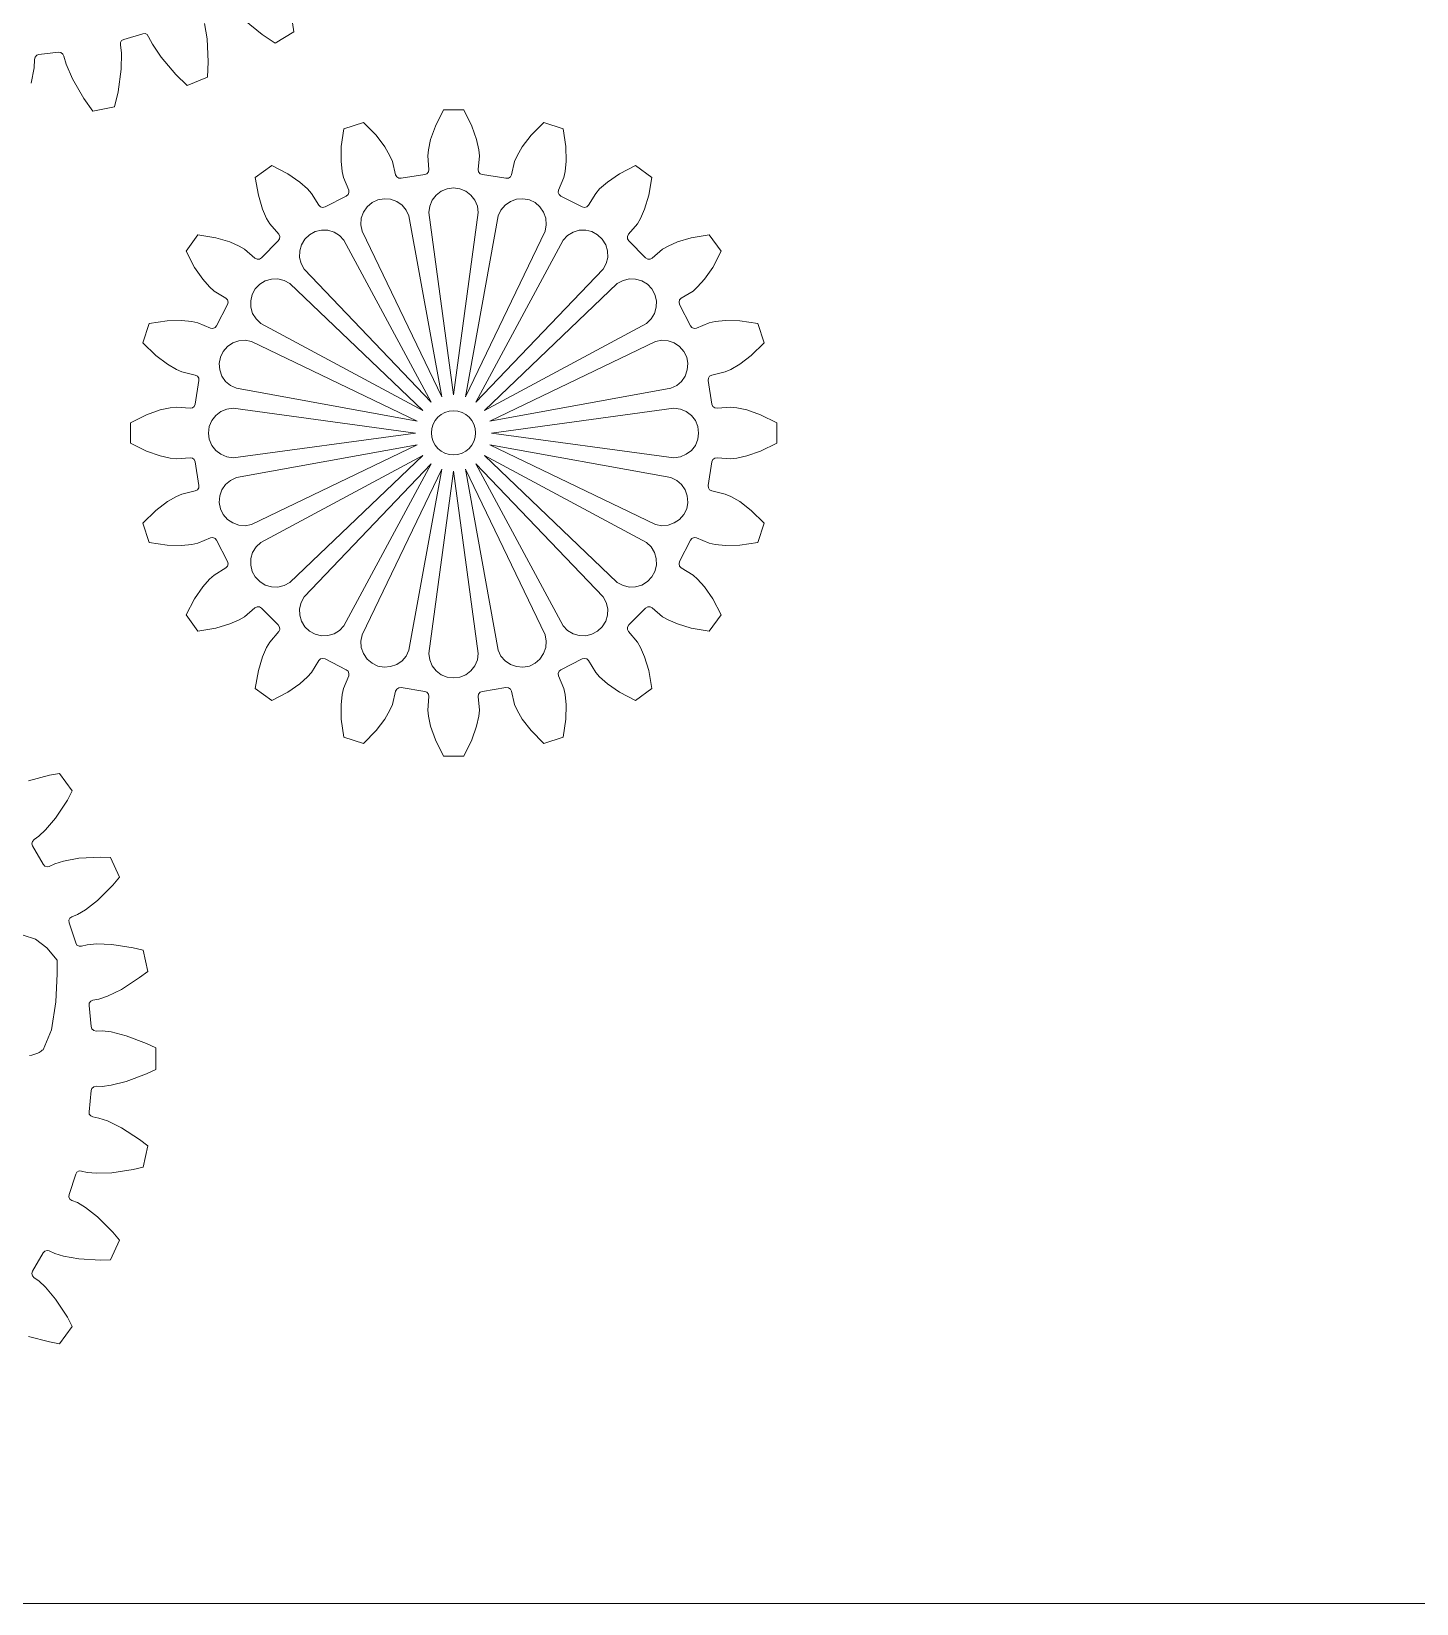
# Model space of a CAD drawing. Header units: millimetres. Extents: x -329 to 723, y 244 to 554.
# Drawn here: x -118.4 to -24.2, y 243.7 to 350.7 of the extents above; entities that cross this region are included whole.
import ezdxf

# ---------------------------------------------------------------- set-up
doc = ezdxf.new("R2010")
doc.units = ezdxf.units.MM

msp = doc.modelspace()

# ---------------------------------------------------------------- linework, layer by layer
at = {"color": 5, "lineweight": 0}
for p, q in [((-106.47, 350.17), (-106.65, 351.22)), ((-103.94, 351.44), (-102.74, 350.46)), ((-100.58, 350.66), (-100.73, 351.71)), ((-112.37, 349.92), (-112.29, 350.06)), ((-112.37, 349.76), (-112.37, 349.92)), ((-112.31, 349.19), (-112.37, 349.76)), ((-112.29, 350.06), (-112.15, 350.14)), ((-112.15, 350.14), (-110.86, 350.52)), ((-110.86, 350.52), (-110.7, 350.53)), ((-110.7, 350.53), (-110.55, 350.46)), ((-110.55, 350.46), (-110.46, 350.32)), ((-110.46, 350.32), (-110.2, 349.81)), ((-110.2, 349.81), (-109.61, 348.92)), ((-106.4, 348.61), (-106.47, 350.17)), ((-102.74, 350.46), (-101.86, 349.87)), ((-101.86, 349.87), (-100.58, 350.66)), ((-118.25, 348.2), (-118.21, 348.77)), ((-118.21, 348.77), (-118.18, 348.93)), ((-118.18, 348.93), (-118.07, 349.06)), ((-118.07, 349.06), (-117.92, 349.11)), ((-117.92, 349.11), (-116.58, 349.26)), ((-116.58, 349.26), (-116.42, 349.24)), ((-116.42, 349.24), (-116.29, 349.14)), ((-116.29, 349.14), (-116.23, 348.99)), ((-116.23, 348.99), (-116.06, 348.44)), ((-112.33, 348.12), (-112.31, 349.19)), ((-109.61, 348.92), (-108.6, 347.74)), ((-118.45, 347.15), (-118.25, 348.2)), ((-116.06, 348.44), (-115.64, 347.46)), ((-112.53, 346.58), (-112.33, 348.12)), ((-108.6, 347.74), (-107.84, 347)), ((-106.45, 347.56), (-106.4, 348.61)), ((-115.64, 347.46), (-114.86, 346.11)), ((-112.77, 345.55), (-112.53, 346.58)), ((-107.84, 347), (-106.45, 347.56)), ((-114.86, 346.11), (-114.24, 345.25)), ((-114.24, 345.25), (-112.77, 345.55)), ((-95.85, 344.49), (-97.17, 344.06)), ((-94.99, 343.61), (-95.85, 344.49)), ((-90.41, 345.35), (-90.95, 344.24)), ((-89.02, 345.35), (-90.41, 345.35)), ((-88.48, 344.24), (-89.02, 345.35)), ((-83.58, 344.49), (-84.44, 343.61)), ((-82.26, 344.06), (-83.58, 344.49)), ((-97.17, 344.06), (-97.35, 342.84)), ((-94.39, 342.83), (-94.99, 343.61)), ((-91.28, 343.32), (-91.43, 342.63)), ((-90.95, 344.24), (-91.28, 343.32)), ((-88.15, 343.32), (-88.48, 344.24)), ((-88, 342.63), (-88.15, 343.32)), ((-84.44, 343.61), (-85.04, 342.83)), ((-82.08, 342.84), (-82.26, 344.06)), ((-97.35, 342.84), (-97.37, 341.86)), ((-94.04, 342.22), (-94.39, 342.83)), ((-93.87, 341.84), (-94.04, 342.22)), ((-91.43, 342.63), (-91.47, 342.22)), ((-87.96, 342.22), (-88, 342.63)), ((-85.39, 342.22), (-85.56, 341.84)), ((-85.04, 342.83), (-85.39, 342.22)), ((-82.06, 341.86), (-82.08, 342.84)), ((-102.08, 341.56), (-103.2, 340.74)), ((-100.99, 340.99), (-102.08, 341.56)), ((-97.37, 341.86), (-97.3, 341.16)), ((-97.3, 341.16), (-97.21, 340.75)), ((-93.66, 340.93), (-93.87, 341.84)), ((-91.47, 342.22), (-91.39, 341.29)), ((-91.39, 341.29), (-91.42, 341.12)), ((-88.04, 341.29), (-87.96, 342.22)), ((-88.01, 341.12), (-88.04, 341.29)), ((-85.56, 341.84), (-85.77, 340.93)), ((-82.22, 340.75), (-82.13, 341.16)), ((-82.13, 341.16), (-82.06, 341.86)), ((-77.35, 341.56), (-78.44, 340.99)), ((-76.23, 340.74), (-77.35, 341.56)), ((-103.2, 340.74), (-102.99, 339.53)), ((-100.18, 340.43), (-100.99, 340.99)), ((-99.65, 339.96), (-100.18, 340.43)), ((-97.21, 340.75), (-96.85, 339.89)), ((-93.58, 340.78), (-93.66, 340.93)), ((-93.44, 340.7), (-93.58, 340.78)), ((-93.28, 340.69), (-93.44, 340.7)), ((-91.68, 340.94), (-93.28, 340.69)), ((-91.53, 341), (-91.68, 340.94)), ((-91.42, 341.12), (-91.53, 341)), ((-87.9, 341), (-88.01, 341.12)), ((-87.75, 340.94), (-87.9, 341)), ((-86.15, 340.69), (-87.75, 340.94)), ((-85.99, 340.7), (-86.15, 340.69)), ((-85.85, 340.78), (-85.99, 340.7)), ((-85.77, 340.93), (-85.85, 340.78)), ((-82.58, 339.89), (-82.22, 340.75)), ((-79.25, 340.43), (-79.78, 339.96)), ((-78.44, 340.99), (-79.25, 340.43)), ((-76.44, 339.53), (-76.23, 340.74)), ((-102.99, 339.53), (-102.71, 338.59)), ((-99.38, 339.65), (-99.65, 339.96)), ((-98.89, 338.85), (-99.38, 339.65)), ((-97.01, 339.48), (-98.46, 338.74)), ((-96.89, 339.58), (-97.01, 339.48)), ((-96.83, 339.73), (-96.89, 339.58)), ((-96.85, 339.89), (-96.83, 339.73)), ((-82.6, 339.73), (-82.58, 339.89)), ((-82.54, 339.58), (-82.6, 339.73)), ((-82.42, 339.48), (-82.54, 339.58)), ((-80.97, 338.74), (-82.42, 339.48)), ((-80.05, 339.65), (-80.54, 338.85)), ((-79.78, 339.96), (-80.05, 339.65)), ((-76.72, 338.59), (-76.44, 339.53)), ((-102.71, 338.59), (-102.43, 337.95)), ((-102.43, 337.95), (-102.22, 337.58)), ((-98.77, 338.74), (-98.89, 338.85)), ((-98.62, 338.7), (-98.77, 338.74)), ((-98.46, 338.74), (-98.62, 338.7)), ((-80.81, 338.7), (-80.97, 338.74)), ((-80.66, 338.74), (-80.81, 338.7)), ((-80.54, 338.85), (-80.66, 338.74)), ((-77.21, 337.58), (-77, 337.95)), ((-77, 337.95), (-76.72, 338.59)), ((-102.22, 337.58), (-101.61, 336.88)), ((-101.61, 336.88), (-101.54, 336.73)), ((-77.89, 336.73), (-77.82, 336.88)), ((-77.82, 336.88), (-77.21, 337.58)), ((-107.1, 336.85), (-107.91, 335.73)), ((-105.88, 336.64), (-107.1, 336.85)), ((-104.94, 336.36), (-105.88, 336.64)), ((-104.3, 336.08), (-104.94, 336.36)), ((-103.93, 335.86), (-104.3, 336.08)), ((-103.23, 335.26), (-103.93, 335.86)), ((-101.64, 336.43), (-102.78, 335.28)), ((-101.55, 336.57), (-101.64, 336.43)), ((-101.54, 336.73), (-101.55, 336.57)), ((-77.88, 336.57), (-77.89, 336.73)), ((-77.79, 336.43), (-77.88, 336.57)), ((-76.65, 335.28), (-77.79, 336.43)), ((-75.5, 335.86), (-76.2, 335.26)), ((-75.13, 336.08), (-75.5, 335.86)), ((-74.49, 336.36), (-75.13, 336.08)), ((-73.55, 336.64), (-74.49, 336.36)), ((-72.33, 336.85), (-73.55, 336.64)), ((-71.52, 335.73), (-72.33, 336.85)), ((-107.91, 335.73), (-107.34, 334.63)), ((-103.08, 335.18), (-103.23, 335.26)), ((-102.92, 335.19), (-103.08, 335.18)), ((-102.78, 335.28), (-102.92, 335.19)), ((-76.51, 335.19), (-76.65, 335.28)), ((-76.35, 335.18), (-76.51, 335.19)), ((-76.2, 335.26), (-76.35, 335.18)), ((-72.09, 334.63), (-71.52, 335.73)), ((-107.34, 334.63), (-106.78, 333.83)), ((-106.78, 333.83), (-106.31, 333.3)), ((-73.12, 333.3), (-72.65, 333.83)), ((-72.65, 333.83), (-72.09, 334.63)), ((-106.31, 333.3), (-106, 333.02)), ((-106, 333.02), (-105.2, 332.54)), ((-74.23, 332.54), (-73.43, 333.02)), ((-73.43, 333.02), (-73.12, 333.3)), ((-105.09, 332.11), (-105.83, 330.66)), ((-105.2, 332.54), (-105.09, 332.42)), ((-105.09, 332.42), (-105.05, 332.27)), ((-105.05, 332.27), (-105.09, 332.11)), ((-74.38, 332.27), (-74.34, 332.42)), ((-74.34, 332.11), (-74.38, 332.27)), ((-74.34, 332.42), (-74.23, 332.54)), ((-73.6, 330.66), (-74.34, 332.11)), ((-110.41, 330.82), (-110.84, 329.5)), ((-109.19, 331), (-110.41, 330.82)), ((-108.21, 331.02), (-109.19, 331)), ((-107.51, 330.95), (-108.21, 331.02)), ((-107.1, 330.86), (-107.51, 330.95)), ((-106.24, 330.5), (-107.1, 330.86)), ((-106.08, 330.48), (-106.24, 330.5)), ((-105.93, 330.54), (-106.08, 330.48)), ((-105.83, 330.66), (-105.93, 330.54)), ((-73.5, 330.54), (-73.6, 330.66)), ((-73.35, 330.48), (-73.5, 330.54)), ((-73.19, 330.5), (-73.35, 330.48)), ((-72.33, 330.86), (-73.19, 330.5)), ((-71.92, 330.95), (-72.33, 330.86)), ((-71.22, 331.02), (-71.92, 330.95)), ((-70.24, 331), (-71.22, 331.02)), ((-69.02, 330.82), (-70.24, 331)), ((-68.59, 329.5), (-69.02, 330.82)), ((-110.84, 329.5), (-109.96, 328.64)), ((-69.47, 328.64), (-68.59, 329.5)), ((-109.96, 328.64), (-109.18, 328.04)), ((-70.25, 328.04), (-69.47, 328.64)), ((-109.18, 328.04), (-108.57, 327.69)), ((-108.57, 327.69), (-108.19, 327.52)), ((-108.19, 327.52), (-107.28, 327.3)), ((-107.28, 327.3), (-107.13, 327.23)), ((-72.3, 327.23), (-72.15, 327.3)), ((-72.15, 327.3), (-71.24, 327.52)), ((-71.24, 327.52), (-70.86, 327.69)), ((-70.86, 327.69), (-70.25, 328.04)), ((-107.04, 326.93), (-107.29, 325.33)), ((-107.13, 327.23), (-107.05, 327.09)), ((-107.05, 327.09), (-107.04, 326.93)), ((-72.39, 326.93), (-72.38, 327.09)), ((-72.14, 325.33), (-72.39, 326.93)), ((-72.38, 327.09), (-72.3, 327.23)), ((-108.57, 325.12), (-108.99, 325.08)), ((-107.64, 325.04), (-108.57, 325.12)), ((-107.35, 325.17), (-107.48, 325.07)), ((-107.29, 325.33), (-107.35, 325.17)), ((-72.08, 325.17), (-72.14, 325.33)), ((-71.95, 325.07), (-72.08, 325.17)), ((-70.86, 325.12), (-71.79, 325.04)), ((-70.44, 325.08), (-70.86, 325.12)), ((-110.6, 324.6), (-111.7, 324.06)), ((-111.7, 324.06), (-111.7, 322.67)), ((-109.67, 324.93), (-110.6, 324.6)), ((-108.99, 325.08), (-109.67, 324.93)), ((-107.48, 325.07), (-107.64, 325.04)), ((-71.79, 325.04), (-71.95, 325.07)), ((-69.76, 324.93), (-70.44, 325.08)), ((-68.83, 324.6), (-69.76, 324.93)), ((-67.73, 324.06), (-68.83, 324.6)), ((-67.73, 322.67), (-67.73, 324.06)), ((-111.7, 322.67), (-110.6, 322.12)), ((-110.6, 322.12), (-109.67, 321.8)), ((-69.76, 321.8), (-68.83, 322.12)), ((-68.83, 322.12), (-67.73, 322.67)), ((-109.67, 321.8), (-108.99, 321.65)), ((-108.99, 321.65), (-108.57, 321.61)), ((-108.57, 321.61), (-107.64, 321.68)), ((-107.64, 321.68), (-107.48, 321.66)), ((-107.48, 321.66), (-107.35, 321.55)), ((-107.35, 321.55), (-107.29, 321.4)), ((-107.29, 321.4), (-107.04, 319.8)), ((-72.39, 319.8), (-72.14, 321.4)), ((-72.14, 321.4), (-72.08, 321.55)), ((-72.08, 321.55), (-71.95, 321.66)), ((-71.95, 321.66), (-71.79, 321.68)), ((-71.79, 321.68), (-70.86, 321.61)), ((-70.86, 321.61), (-70.44, 321.65)), ((-70.44, 321.65), (-69.76, 321.8)), ((-107.04, 319.8), (-107.05, 319.64)), ((-72.38, 319.64), (-72.39, 319.8)), ((-108.57, 319.04), (-109.18, 318.69)), ((-108.19, 319.21), (-108.57, 319.04)), ((-107.28, 319.42), (-108.19, 319.21)), ((-107.13, 319.5), (-107.28, 319.42)), ((-107.05, 319.64), (-107.13, 319.5)), ((-72.3, 319.5), (-72.38, 319.64)), ((-72.15, 319.42), (-72.3, 319.5)), ((-71.24, 319.21), (-72.15, 319.42)), ((-70.86, 319.04), (-71.24, 319.21)), ((-70.25, 318.69), (-70.86, 319.04)), ((-109.96, 318.09), (-110.84, 317.23)), ((-109.18, 318.69), (-109.96, 318.09)), ((-69.47, 318.09), (-70.25, 318.69)), ((-68.59, 317.23), (-69.47, 318.09)), ((-110.84, 317.23), (-110.41, 315.91)), ((-69.02, 315.91), (-68.59, 317.23)), ((-110.41, 315.91), (-109.19, 315.73)), ((-109.19, 315.73), (-108.21, 315.71)), ((-108.21, 315.71), (-107.51, 315.78)), ((-107.51, 315.78), (-107.1, 315.87)), ((-107.1, 315.87), (-106.24, 316.23)), ((-106.24, 316.23), (-106.08, 316.25)), ((-106.08, 316.25), (-105.93, 316.19)), ((-105.93, 316.19), (-105.83, 316.06)), ((-105.83, 316.06), (-105.09, 314.62)), ((-74.34, 314.62), (-73.6, 316.06)), ((-73.6, 316.06), (-73.5, 316.19)), ((-73.5, 316.19), (-73.35, 316.25)), ((-73.35, 316.25), (-73.19, 316.23)), ((-73.19, 316.23), (-72.33, 315.87)), ((-72.33, 315.87), (-71.92, 315.78)), ((-71.92, 315.78), (-71.22, 315.71)), ((-71.22, 315.71), (-70.24, 315.73)), ((-70.24, 315.73), (-69.02, 315.91)), ((-105.09, 314.62), (-105.05, 314.46)), ((-105.05, 314.46), (-105.09, 314.3)), ((-74.38, 314.46), (-74.34, 314.62)), ((-74.34, 314.3), (-74.38, 314.46)), ((-106.31, 313.42), (-106.78, 312.9)), ((-106, 313.7), (-106.31, 313.42)), ((-105.2, 314.19), (-106, 313.7)), ((-105.09, 314.3), (-105.2, 314.19)), ((-74.23, 314.19), (-74.34, 314.3)), ((-73.43, 313.7), (-74.23, 314.19)), ((-73.12, 313.42), (-73.43, 313.7)), ((-72.65, 312.9), (-73.12, 313.42)), ((-106.78, 312.9), (-107.34, 312.09)), ((-72.09, 312.09), (-72.65, 312.9)), ((-107.34, 312.09), (-107.91, 311)), ((-103.93, 310.86), (-103.23, 311.47)), ((-103.23, 311.47), (-103.08, 311.54)), ((-103.08, 311.54), (-102.92, 311.53)), ((-102.92, 311.53), (-102.78, 311.44)), ((-102.78, 311.44), (-101.64, 310.3)), ((-77.79, 310.3), (-76.65, 311.44)), ((-76.65, 311.44), (-76.51, 311.53)), ((-76.51, 311.53), (-76.35, 311.54)), ((-76.35, 311.54), (-76.2, 311.47)), ((-76.2, 311.47), (-75.5, 310.86)), ((-71.52, 311), (-72.09, 312.09)), ((-107.91, 311), (-107.1, 309.88)), ((-105.88, 310.09), (-104.94, 310.37)), ((-104.94, 310.37), (-104.3, 310.65)), ((-104.3, 310.65), (-103.93, 310.86)), ((-101.64, 310.3), (-101.55, 310.16)), ((-101.55, 310.16), (-101.54, 310)), ((-77.89, 310), (-77.88, 310.16)), ((-77.88, 310.16), (-77.79, 310.3)), ((-75.5, 310.86), (-75.13, 310.65)), ((-75.13, 310.65), (-74.49, 310.37)), ((-74.49, 310.37), (-73.55, 310.09)), ((-72.33, 309.88), (-71.52, 311)), ((-107.1, 309.88), (-105.88, 310.09)), ((-102.22, 309.14), (-102.43, 308.78)), ((-101.61, 309.85), (-102.22, 309.14)), ((-101.54, 310), (-101.61, 309.85)), ((-77.82, 309.85), (-77.89, 310)), ((-77.21, 309.14), (-77.82, 309.85)), ((-77, 308.78), (-77.21, 309.14)), ((-73.55, 310.09), (-72.33, 309.88)), ((-102.71, 308.14), (-102.99, 307.2)), ((-102.43, 308.78), (-102.71, 308.14)), ((-98.77, 307.99), (-98.62, 308.03)), ((-98.62, 308.03), (-98.46, 307.99)), ((-80.97, 307.99), (-80.81, 308.03)), ((-80.81, 308.03), (-80.66, 307.99)), ((-76.72, 308.14), (-77, 308.78)), ((-76.44, 307.2), (-76.72, 308.14)), ((-102.99, 307.2), (-103.2, 305.98)), ((-99.65, 306.77), (-99.38, 307.08)), ((-99.38, 307.08), (-98.89, 307.88)), ((-98.89, 307.88), (-98.77, 307.99)), ((-98.46, 307.99), (-97.01, 307.25)), ((-97.01, 307.25), (-96.89, 307.15)), ((-96.89, 307.15), (-96.83, 307)), ((-96.83, 307), (-96.85, 306.84)), ((-82.6, 307), (-82.54, 307.15)), ((-82.58, 306.84), (-82.6, 307)), ((-82.54, 307.15), (-82.42, 307.25)), ((-82.42, 307.25), (-80.97, 307.99)), ((-80.66, 307.99), (-80.54, 307.88)), ((-80.54, 307.88), (-80.05, 307.08)), ((-80.05, 307.08), (-79.78, 306.77)), ((-76.23, 305.98), (-76.44, 307.2)), ((-103.2, 305.98), (-102.08, 305.17)), ((-100.99, 305.74), (-100.18, 306.3)), ((-100.18, 306.3), (-99.65, 306.77)), ((-97.21, 305.98), (-97.3, 305.57)), ((-96.85, 306.84), (-97.21, 305.98)), ((-93.66, 305.8), (-93.58, 305.94)), ((-93.58, 305.94), (-93.44, 306.03)), ((-93.44, 306.03), (-93.28, 306.04)), ((-93.28, 306.04), (-91.68, 305.78)), ((-87.75, 305.78), (-86.15, 306.04)), ((-86.15, 306.04), (-85.99, 306.03)), ((-85.99, 306.03), (-85.85, 305.94)), ((-85.85, 305.94), (-85.77, 305.8)), ((-82.22, 305.98), (-82.58, 306.84)), ((-82.13, 305.57), (-82.22, 305.98)), ((-79.78, 306.77), (-79.25, 306.3)), ((-79.25, 306.3), (-78.44, 305.74)), ((-77.35, 305.17), (-76.23, 305.98)), ((-102.08, 305.17), (-100.99, 305.74)), ((-97.3, 305.57), (-97.37, 304.87)), ((-97.37, 304.87), (-97.35, 303.89)), ((-94.04, 304.51), (-93.87, 304.89)), ((-93.87, 304.89), (-93.66, 305.8)), ((-91.68, 305.78), (-91.53, 305.73)), ((-91.53, 305.73), (-91.42, 305.6)), ((-91.39, 305.44), (-91.47, 304.51)), ((-91.42, 305.6), (-91.39, 305.44)), ((-88.04, 305.44), (-88.01, 305.6)), ((-87.96, 304.51), (-88.04, 305.44)), ((-88.01, 305.6), (-87.9, 305.73)), ((-87.9, 305.73), (-87.75, 305.78)), ((-85.77, 305.8), (-85.56, 304.89)), ((-85.56, 304.89), (-85.39, 304.51)), ((-82.06, 304.87), (-82.13, 305.57)), ((-82.08, 303.89), (-82.06, 304.87)), ((-78.44, 305.74), (-77.35, 305.17)), ((-97.35, 303.89), (-97.17, 302.67)), ((-94.99, 303.12), (-94.39, 303.9)), ((-94.39, 303.9), (-94.04, 304.51)), ((-91.47, 304.51), (-91.43, 304.09)), ((-91.43, 304.09), (-91.28, 303.41)), ((-88.15, 303.41), (-88, 304.09)), ((-88, 304.09), (-87.96, 304.51)), ((-85.39, 304.51), (-85.04, 303.9)), ((-85.04, 303.9), (-84.44, 303.12)), ((-82.26, 302.67), (-82.08, 303.89)), ((-97.17, 302.67), (-95.85, 302.24)), ((-95.85, 302.24), (-94.99, 303.12)), ((-91.28, 303.41), (-90.95, 302.48)), ((-88.48, 302.48), (-88.15, 303.41)), ((-84.44, 303.12), (-83.58, 302.24)), ((-83.58, 302.24), (-82.26, 302.67)), ((-90.95, 302.48), (-90.41, 301.37)), ((-89.02, 301.37), (-88.48, 302.48)), ((-90.41, 301.37), (-89.02, 301.37)), ((-117.2, 300.08), (-118.62, 299.69)), ((-116.51, 300.2), (-117.2, 300.08)), ((-115.65, 299.01), (-116.51, 300.2)), ((-116.79, 297.16), (-115.98, 298.39)), ((-115.98, 298.39), (-115.65, 299.01)), ((-117.92, 295.93), (-117.46, 296.36)), ((-117.46, 296.36), (-116.79, 297.16)), ((-118.4, 295.42), (-118.36, 295.58)), ((-118.35, 295.27), (-118.4, 295.42)), ((-118.36, 295.58), (-118.25, 295.7)), ((-117.63, 294.02), (-118.35, 295.27)), ((-118.25, 295.7), (-117.92, 295.93)), ((-116.24, 294.24), (-116.84, 294.06)), ((-115.21, 294.43), (-116.24, 294.24)), ((-113.74, 294.51), (-115.21, 294.43)), ((-113.04, 294.49), (-113.74, 294.51)), ((-112.44, 293.14), (-113.04, 294.49)), ((-117.52, 293.9), (-117.63, 294.02)), ((-117.36, 293.85), (-117.52, 293.9)), ((-117.21, 293.88), (-117.36, 293.85)), ((-116.84, 294.06), (-117.21, 293.88)), ((-112.89, 292.61), (-112.44, 293.14)), ((-113.93, 291.57), (-112.89, 292.61)), ((-115.3, 290.6), (-114.76, 290.93)), ((-114.76, 290.93), (-113.93, 291.57)), ((-115.88, 290.21), (-115.81, 290.35)), ((-115.86, 290.04), (-115.88, 290.21)), ((-115.41, 288.67), (-115.86, 290.04)), ((-115.81, 290.35), (-115.67, 290.45)), ((-115.67, 290.45), (-115.3, 290.6)), ((-115.33, 288.53), (-115.41, 288.67)), ((-115.19, 288.45), (-115.33, 288.53)), ((-115.03, 288.45), (-115.19, 288.45)), ((-114.64, 288.54), (-115.03, 288.45)), ((-114.01, 288.6), (-114.64, 288.54)), ((-112.96, 288.56), (-114.01, 288.6)), ((-111.5, 288.34), (-112.96, 288.56)), ((-110.82, 288.18), (-111.5, 288.34)), ((-110.52, 286.73), (-110.82, 288.18)), ((-111.07, 286.31), (-110.52, 286.73)), ((-112.31, 285.51), (-111.07, 286.31)), ((-114.51, 284.41), (-114.49, 284.58)), ((-114.49, 284.58), (-114.39, 284.71)), ((-114.39, 284.71), (-114.24, 284.77)), ((-114.24, 284.77), (-113.85, 284.84)), ((-113.85, 284.84), (-113.25, 285.05)), ((-113.25, 285.05), (-112.31, 285.51)), ((-114.36, 282.98), (-114.51, 284.41)), ((-114.31, 282.82), (-114.36, 282.98)), ((-114.18, 282.72), (-114.31, 282.82)), ((-114.02, 282.68), (-114.18, 282.72)), ((-113.62, 282.69), (-114.02, 282.68)), ((-113, 282.62), (-113.62, 282.69)), ((-111.98, 282.36), (-113, 282.62)), ((-110.6, 281.84), (-111.98, 282.36)), ((-109.97, 281.54), (-110.6, 281.84)), ((-109.97, 280.07), (-109.97, 281.54)), ((-113, 278.99), (-111.98, 279.24)), ((-111.98, 279.24), (-110.6, 279.76)), ((-110.6, 279.76), (-109.97, 280.07)), ((-114.51, 277.19), (-114.36, 278.63)), ((-114.36, 278.63), (-114.31, 278.78)), ((-114.31, 278.78), (-114.18, 278.89)), ((-114.18, 278.89), (-114.02, 278.92)), ((-114.02, 278.92), (-113.62, 278.91)), ((-113.62, 278.91), (-113, 278.99)), ((-114.49, 277.03), (-114.51, 277.19)), ((-114.39, 276.9), (-114.49, 277.03)), ((-114.24, 276.84), (-114.39, 276.9)), ((-113.85, 276.76), (-114.24, 276.84)), ((-113.25, 276.56), (-113.85, 276.76)), ((-112.31, 276.1), (-113.25, 276.56)), ((-111.07, 275.3), (-112.31, 276.1)), ((-110.52, 274.87), (-111.07, 275.3)), ((-110.82, 273.43), (-110.52, 274.87)), ((-115.86, 271.56), (-115.41, 272.94)), ((-115.41, 272.94), (-115.33, 273.08)), ((-115.33, 273.08), (-115.19, 273.16)), ((-115.19, 273.16), (-115.03, 273.15)), ((-115.03, 273.15), (-114.64, 273.06)), ((-114.64, 273.06), (-114.01, 273.01)), ((-114.01, 273.01), (-112.96, 273.04)), ((-112.96, 273.04), (-111.5, 273.27)), ((-111.5, 273.27), (-110.82, 273.43)), ((-115.88, 271.4), (-115.86, 271.56)), ((-115.81, 271.25), (-115.88, 271.4)), ((-115.67, 271.16), (-115.81, 271.25)), ((-115.3, 271.01), (-115.67, 271.16)), ((-114.76, 270.68), (-115.3, 271.01)), ((-113.93, 270.03), (-114.76, 270.68)), ((-112.89, 269), (-113.93, 270.03)), ((-113.04, 267.12), (-112.44, 268.46)), ((-112.44, 268.46), (-112.89, 269)), ((-118.35, 266.34), (-117.63, 267.59)), ((-117.63, 267.59), (-117.52, 267.71)), ((-117.52, 267.71), (-117.36, 267.76)), ((-117.36, 267.76), (-117.21, 267.72)), ((-117.21, 267.72), (-116.84, 267.55)), ((-116.84, 267.55), (-116.24, 267.36)), ((-116.24, 267.36), (-115.21, 267.18)), ((-118.4, 266.18), (-118.35, 266.34)), ((-115.21, 267.18), (-113.74, 267.1)), ((-113.74, 267.1), (-113.04, 267.12)), ((-118.36, 266.02), (-118.4, 266.18)), ((-118.25, 265.9), (-118.36, 266.02)), ((-117.92, 265.68), (-118.25, 265.9)), ((-117.46, 265.25), (-117.92, 265.68)), ((-116.79, 264.44), (-117.46, 265.25)), ((-115.98, 263.21), (-116.79, 264.44)), ((-115.65, 262.59), (-115.98, 263.21)), ((-116.51, 261.4), (-115.65, 262.59)), ((-118.62, 261.91), (-117.2, 261.53)), ((-117.2, 261.53), (-116.51, 261.4))]:
    msp.add_line(p, q, dxfattribs=at)
at = {"color": 1, "lineweight": 0}
for p, q in [((-95.6, 338.74), (-95.26, 339.03)), ((-95.26, 339.03), (-94.87, 339.22)), ((-94.87, 339.22), (-94.43, 339.3)), ((-94.43, 339.3), (-94, 339.26)), ((-94, 339.26), (-93.58, 339.12)), ((-93.58, 339.12), (-93.22, 338.87)), ((-91.34, 338.79), (-91.17, 339.19)), ((-91.17, 339.19), (-90.9, 339.54)), ((-90.9, 339.54), (-90.55, 339.81)), ((-90.55, 339.81), (-90.15, 339.98)), ((-90.15, 339.98), (-89.72, 340.03)), ((-89.72, 340.03), (-89.28, 339.98)), ((-89.28, 339.98), (-88.88, 339.81)), ((-88.88, 339.81), (-88.53, 339.54)), ((-88.53, 339.54), (-88.26, 339.19)), ((-88.26, 339.19), (-88.09, 338.79)), ((-86.21, 338.87), (-85.85, 339.12)), ((-85.85, 339.12), (-85.43, 339.26)), ((-85.43, 339.26), (-85, 339.3)), ((-85, 339.3), (-84.56, 339.22)), ((-84.56, 339.22), (-84.17, 339.03)), ((-84.17, 339.03), (-83.84, 338.74)), ((-96.02, 337.53), (-95.99, 337.97)), ((-95.99, 337.97), (-95.84, 338.38)), ((-95.84, 338.38), (-95.6, 338.74)), ((-93.22, 338.87), (-92.94, 338.53)), ((-92.94, 338.53), (-92.75, 338.14)), ((-90.52, 325.83), (-92.75, 338.14)), ((-91.39, 338.35), (-91.34, 338.79)), ((-91.39, 338.35), (-89.72, 325.95)), ((-89.72, 325.95), (-88.04, 338.35)), ((-86.68, 338.14), (-88.91, 325.83)), ((-88.09, 338.79), (-88.04, 338.35)), ((-86.68, 338.14), (-86.49, 338.53)), ((-86.49, 338.53), (-86.21, 338.87)), ((-83.84, 338.74), (-83.59, 338.38)), ((-83.59, 338.38), (-83.44, 337.97)), ((-83.44, 337.97), (-83.41, 337.53)), ((-99.51, 336.85), (-99.13, 337.06)), ((-99.13, 337.06), (-98.7, 337.16)), ((-98.7, 337.16), (-98.26, 337.15)), ((-98.26, 337.15), (-97.84, 337.02)), ((-97.84, 337.02), (-97.47, 336.8)), ((-95.94, 337.1), (-96.02, 337.53)), ((-95.94, 337.1), (-90.52, 325.83)), ((-88.91, 325.83), (-83.49, 337.1)), ((-83.41, 337.53), (-83.49, 337.1)), ((-81.96, 336.8), (-81.59, 337.02)), ((-81.59, 337.02), (-81.17, 337.15)), ((-81.17, 337.15), (-80.73, 337.16)), ((-80.73, 337.16), (-80.3, 337.06)), ((-80.3, 337.06), (-79.92, 336.85)), ((-100.18, 335.75), (-100.06, 336.17)), ((-100.06, 336.17), (-99.83, 336.55)), ((-99.83, 336.55), (-99.51, 336.85)), ((-97.47, 336.8), (-97.17, 336.48)), ((-91.24, 325.46), (-97.17, 336.48)), ((-82.26, 336.48), (-88.19, 325.46)), ((-82.26, 336.48), (-81.96, 336.8)), ((-79.92, 336.85), (-79.6, 336.55)), ((-79.6, 336.55), (-79.37, 336.17)), ((-79.37, 336.17), (-79.25, 335.75)), ((-100.2, 335.31), (-100.18, 335.75)), ((-100.09, 334.89), (-100.2, 335.31)), ((-99.88, 334.5), (-100.09, 334.89)), ((-79.34, 334.89), (-79.55, 334.5)), ((-79.23, 335.31), (-79.34, 334.89)), ((-79.25, 335.75), (-79.23, 335.31)), ((-102.9, 333.48), (-102.52, 333.71)), ((-102.52, 333.71), (-102.1, 333.83)), ((-102.1, 333.83), (-101.67, 333.84)), ((-101.67, 333.84), (-101.24, 333.74)), ((-101.24, 333.74), (-100.85, 333.53)), ((-99.88, 334.5), (-91.24, 325.46)), ((-88.19, 325.46), (-79.55, 334.5)), ((-78.58, 333.53), (-78.19, 333.74)), ((-78.19, 333.74), (-77.76, 333.84)), ((-77.76, 333.84), (-77.33, 333.83)), ((-77.33, 333.83), (-76.91, 333.71)), ((-76.91, 333.71), (-76.53, 333.48)), ((-103.51, 332.35), (-103.41, 332.78)), ((-103.41, 332.78), (-103.2, 333.16)), ((-103.2, 333.16), (-102.9, 333.48)), ((-91.81, 324.89), (-100.85, 333.53)), ((-78.58, 333.53), (-87.62, 324.89)), ((-76.53, 333.48), (-76.23, 333.16)), ((-76.23, 333.16), (-76.02, 332.78)), ((-76.02, 332.78), (-75.92, 332.35)), ((-103.5, 331.91), (-103.51, 332.35)), ((-103.38, 331.49), (-103.5, 331.91)), ((-75.93, 331.91), (-76.05, 331.49)), ((-75.92, 332.35), (-75.93, 331.91)), ((-103.15, 331.12), (-103.38, 331.49)), ((-102.83, 330.82), (-103.15, 331.12)), ((-102.83, 330.82), (-91.81, 324.89)), ((-87.62, 324.89), (-76.6, 330.82)), ((-76.28, 331.12), (-76.6, 330.82)), ((-76.05, 331.49), (-76.28, 331.12)), ((-105.09, 329.24), (-104.73, 329.49)), ((-104.73, 329.49), (-104.32, 329.64)), ((-104.32, 329.64), (-103.88, 329.67)), ((-103.88, 329.67), (-103.45, 329.59)), ((-92.18, 324.16), (-103.45, 329.59)), ((-75.98, 329.59), (-87.25, 324.16)), ((-75.98, 329.59), (-75.55, 329.67)), ((-75.55, 329.67), (-75.11, 329.64)), ((-75.11, 329.64), (-74.7, 329.49)), ((-74.7, 329.49), (-74.34, 329.24)), ((-105.65, 328.08), (-105.57, 328.51)), ((-105.57, 328.51), (-105.38, 328.91)), ((-105.38, 328.91), (-105.09, 329.24)), ((-74.34, 329.24), (-74.05, 328.91)), ((-74.05, 328.91), (-73.86, 328.51)), ((-73.86, 328.51), (-73.78, 328.08)), ((-105.61, 327.65), (-105.65, 328.08)), ((-105.47, 327.23), (-105.61, 327.65)), ((-73.82, 327.65), (-73.96, 327.23)), ((-73.78, 328.08), (-73.82, 327.65)), ((-105.22, 326.87), (-105.47, 327.23)), ((-104.89, 326.59), (-105.22, 326.87)), ((-104.49, 326.4), (-104.89, 326.59)), ((-104.49, 326.4), (-92.18, 324.16)), ((-87.25, 324.16), (-74.94, 326.4)), ((-74.54, 326.59), (-74.94, 326.4)), ((-74.21, 326.87), (-74.54, 326.59)), ((-73.96, 327.23), (-74.21, 326.87)), ((-106.33, 323.8), (-106.16, 324.2)), ((-106.16, 324.2), (-105.89, 324.55)), ((-105.89, 324.55), (-105.54, 324.82)), ((-105.54, 324.82), (-105.14, 324.99)), ((-105.14, 324.99), (-104.7, 325.04)), ((-92.3, 323.36), (-104.7, 325.04)), ((-74.73, 325.04), (-87.13, 323.36)), ((-74.73, 325.04), (-74.29, 324.99)), ((-74.29, 324.99), (-73.89, 324.82)), ((-73.89, 324.82), (-73.54, 324.55)), ((-73.54, 324.55), (-73.27, 324.2)), ((-73.27, 324.2), (-73.1, 323.8)), ((-106.38, 323.36), (-106.33, 323.8)), ((-106.33, 322.93), (-106.38, 323.36)), ((-104.7, 321.68), (-92.3, 323.36)), ((-87.13, 323.36), (-74.73, 321.68)), ((-73.1, 323.8), (-73.05, 323.36)), ((-73.05, 323.36), (-73.1, 322.93)), ((-106.16, 322.52), (-106.33, 322.93)), ((-105.89, 322.18), (-106.16, 322.52)), ((-105.54, 321.91), (-105.89, 322.18)), ((-105.14, 321.74), (-105.54, 321.91)), ((-92.18, 322.56), (-104.49, 320.33)), ((-103.45, 317.13), (-92.18, 322.56)), ((-87.25, 322.56), (-75.98, 317.13)), ((-74.94, 320.33), (-87.25, 322.56)), ((-73.89, 321.91), (-74.29, 321.74)), ((-73.54, 322.18), (-73.89, 321.91)), ((-73.27, 322.52), (-73.54, 322.18)), ((-73.1, 322.93), (-73.27, 322.52)), ((-104.7, 321.68), (-105.14, 321.74)), ((-91.81, 321.84), (-102.83, 315.91)), ((-100.85, 313.19), (-91.81, 321.84)), ((-91.24, 321.27), (-99.88, 312.22)), ((-97.17, 310.25), (-91.24, 321.27)), ((-90.52, 320.9), (-95.94, 309.63)), ((-92.75, 308.59), (-90.52, 320.9)), ((-88.91, 320.9), (-86.68, 308.59)), ((-83.49, 309.63), (-88.91, 320.9)), ((-88.19, 321.27), (-82.26, 310.25)), ((-79.55, 312.22), (-88.19, 321.27)), ((-76.6, 315.91), (-87.62, 321.84)), ((-87.62, 321.84), (-78.58, 313.19)), ((-74.29, 321.74), (-74.73, 321.68)), ((-105.47, 319.49), (-105.22, 319.86)), ((-105.22, 319.86), (-104.89, 320.14)), ((-104.89, 320.14), (-104.49, 320.33)), ((-89.72, 320.77), (-91.39, 308.37)), ((-88.04, 308.37), (-89.72, 320.77)), ((-74.94, 320.33), (-74.54, 320.14)), ((-74.54, 320.14), (-74.21, 319.86)), ((-74.21, 319.86), (-73.96, 319.49)), ((-105.65, 318.64), (-105.61, 319.08)), ((-105.61, 319.08), (-105.47, 319.49)), ((-73.96, 319.49), (-73.82, 319.08)), ((-73.82, 319.08), (-73.78, 318.64)), ((-105.57, 318.21), (-105.65, 318.64)), ((-105.38, 317.82), (-105.57, 318.21)), ((-105.09, 317.48), (-105.38, 317.82)), ((-74.05, 317.82), (-74.34, 317.48)), ((-73.86, 318.21), (-74.05, 317.82)), ((-73.78, 318.64), (-73.86, 318.21)), ((-104.73, 317.24), (-105.09, 317.48)), ((-104.32, 317.09), (-104.73, 317.24)), ((-103.88, 317.05), (-104.32, 317.09)), ((-103.45, 317.13), (-103.88, 317.05)), ((-75.55, 317.05), (-75.98, 317.13)), ((-75.11, 317.09), (-75.55, 317.05)), ((-74.7, 317.24), (-75.11, 317.09)), ((-74.34, 317.48), (-74.7, 317.24)), ((-103.38, 315.24), (-103.15, 315.61)), ((-103.15, 315.61), (-102.83, 315.91)), ((-76.6, 315.91), (-76.28, 315.61)), ((-76.28, 315.61), (-76.05, 315.24)), ((-103.51, 314.38), (-103.5, 314.82)), ((-103.5, 314.82), (-103.38, 315.24)), ((-76.05, 315.24), (-75.93, 314.82)), ((-75.93, 314.82), (-75.92, 314.38)), ((-103.41, 313.95), (-103.51, 314.38)), ((-103.2, 313.57), (-103.41, 313.95)), ((-102.9, 313.25), (-103.2, 313.57)), ((-76.23, 313.57), (-76.53, 313.25)), ((-76.02, 313.95), (-76.23, 313.57)), ((-75.92, 314.38), (-76.02, 313.95)), ((-102.52, 313.02), (-102.9, 313.25)), ((-102.1, 312.89), (-102.52, 313.02)), ((-101.67, 312.88), (-102.1, 312.89)), ((-101.24, 312.99), (-101.67, 312.88)), ((-100.85, 313.19), (-101.24, 312.99)), ((-78.19, 312.99), (-78.58, 313.19)), ((-77.76, 312.88), (-78.19, 312.99)), ((-77.33, 312.89), (-77.76, 312.88)), ((-76.91, 313.02), (-77.33, 312.89)), ((-76.53, 313.25), (-76.91, 313.02)), ((-100.2, 311.41), (-100.09, 311.84)), ((-100.18, 310.97), (-100.2, 311.41)), ((-100.09, 311.84), (-99.88, 312.22)), ((-79.55, 312.22), (-79.34, 311.84)), ((-79.34, 311.84), (-79.23, 311.41)), ((-79.23, 311.41), (-79.25, 310.97)), ((-100.06, 310.55), (-100.18, 310.97)), ((-99.83, 310.18), (-100.06, 310.55)), ((-99.51, 309.88), (-99.83, 310.18)), ((-97.17, 310.25), (-97.47, 309.93)), ((-81.96, 309.93), (-82.26, 310.25)), ((-79.6, 310.18), (-79.92, 309.88)), ((-79.37, 310.55), (-79.6, 310.18)), ((-79.25, 310.97), (-79.37, 310.55)), ((-99.13, 309.67), (-99.51, 309.88)), ((-98.7, 309.57), (-99.13, 309.67)), ((-98.26, 309.58), (-98.7, 309.57)), ((-97.84, 309.7), (-98.26, 309.58)), ((-97.47, 309.93), (-97.84, 309.7)), ((-96.02, 309.2), (-95.94, 309.63)), ((-95.99, 308.76), (-96.02, 309.2)), ((-83.49, 309.63), (-83.41, 309.2)), ((-83.41, 309.2), (-83.44, 308.76)), ((-81.59, 309.7), (-81.96, 309.93)), ((-81.17, 309.58), (-81.59, 309.7)), ((-80.73, 309.57), (-81.17, 309.58)), ((-80.3, 309.67), (-80.73, 309.57)), ((-79.92, 309.88), (-80.3, 309.67)), ((-95.84, 308.35), (-95.99, 308.76)), ((-95.6, 307.98), (-95.84, 308.35)), ((-92.94, 308.19), (-93.22, 307.86)), ((-92.75, 308.59), (-92.94, 308.19)), ((-91.34, 307.94), (-91.39, 308.37)), ((-88.04, 308.37), (-88.09, 307.94)), ((-86.49, 308.19), (-86.68, 308.59)), ((-86.21, 307.86), (-86.49, 308.19)), ((-83.59, 308.35), (-83.84, 307.98)), ((-83.44, 308.76), (-83.59, 308.35)), ((-95.26, 307.7), (-95.6, 307.98)), ((-94.87, 307.51), (-95.26, 307.7)), ((-94.43, 307.43), (-94.87, 307.51)), ((-94, 307.47), (-94.43, 307.43)), ((-93.58, 307.61), (-94, 307.47)), ((-93.22, 307.86), (-93.58, 307.61)), ((-91.17, 307.53), (-91.34, 307.94)), ((-90.9, 307.19), (-91.17, 307.53)), ((-90.55, 306.92), (-90.9, 307.19)), ((-88.53, 307.19), (-88.88, 306.92)), ((-88.26, 307.53), (-88.53, 307.19)), ((-88.09, 307.94), (-88.26, 307.53)), ((-85.85, 307.61), (-86.21, 307.86)), ((-85.43, 307.47), (-85.85, 307.61)), ((-85, 307.43), (-85.43, 307.47)), ((-84.56, 307.51), (-85, 307.43)), ((-84.17, 307.7), (-84.56, 307.51)), ((-83.84, 307.98), (-84.17, 307.7)), ((-90.15, 306.75), (-90.55, 306.92)), ((-89.72, 306.7), (-90.15, 306.75)), ((-89.28, 306.75), (-89.72, 306.7)), ((-88.88, 306.92), (-89.28, 306.75)), ((-118.14, 288.92), (-118.98, 289.19)), ((-117.37, 288.34), (-118.14, 288.92)), ((-116.68, 287.51), (-117.37, 288.34)), ((-116.68, 286.56), (-116.68, 287.51)), ((-116.76, 284.66), (-116.68, 286.56)), ((-117.06, 282.77), (-116.76, 284.66)), ((-117.63, 281.39), (-117.06, 282.77)), ((-117.9, 281.22), (-117.76, 281.31)), ((-117.76, 281.31), (-117.69, 281.37)), ((-117.69, 281.37), (-117.63, 281.39)), ((-118.55, 281.02), (-118.39, 281.04)), ((-118.39, 281.04), (-118.07, 281.14)), ((-118.07, 281.14), (-117.99, 281.17)), ((-117.99, 281.17), (-117.9, 281.22))]:
    msp.add_line(p, q, dxfattribs=at)
at = {"lineweight": 0}
msp.add_lwpolyline([(-329.02, 243.73), (280.58, 243.73), (280.58, 548.53), (-329.02, 548.53)], close=True, dxfattribs=at)
at = {"color": 1, "lineweight": 0}
msp.add_circle((-89.72, 323.37), 1.5, dxfattribs=at)

doc.saveas('drawing.dxf')
